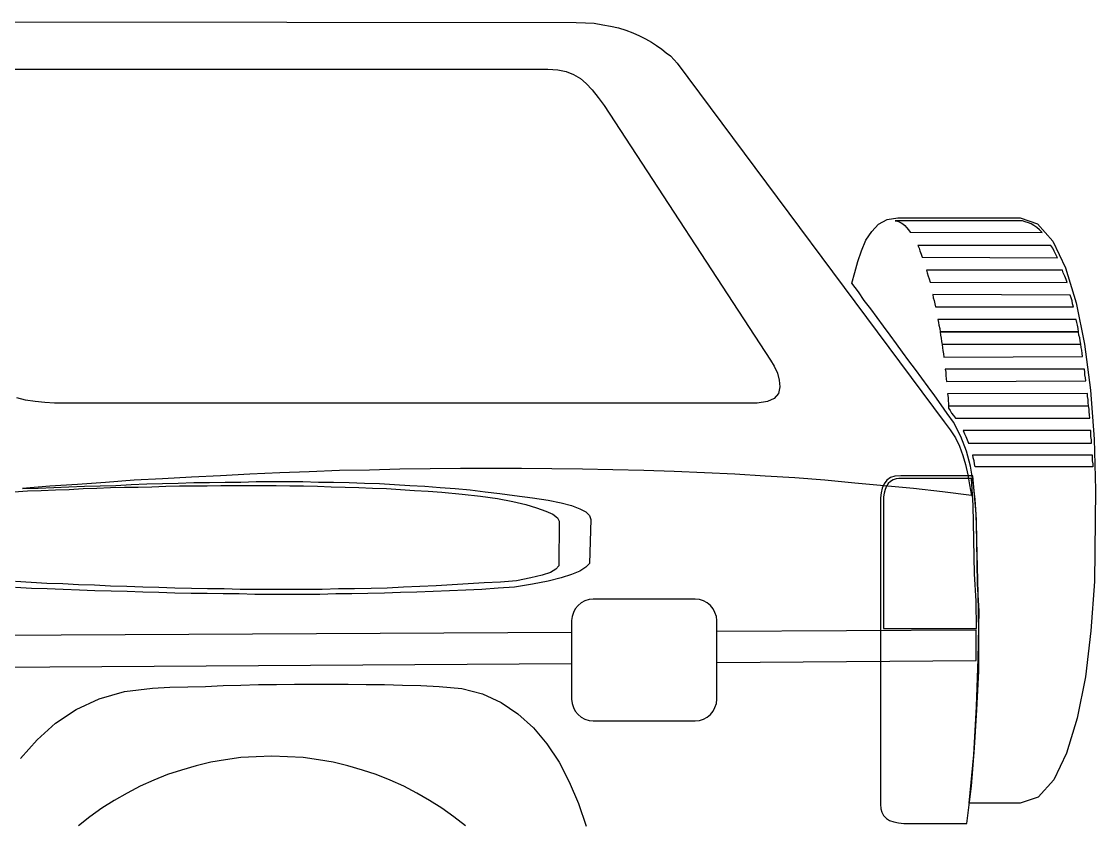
# Model space of a CAD drawing. Header units: millimetres. Extents: x -17157 to 13723, y 21549 to 39550.
# Drawn here: x -730 to 806, y 24915 to 26063 of the extents above; entities that cross this region are included whole.
import ezdxf

# ---------------------------------------------------------------- set-up
doc = ezdxf.new("R2010")
doc.units = ezdxf.units.MM

# ---------------------------------------------------------------- blocks, each defined once
blk = doc.blocks.new('A$C0482550F')
for p, q in [((2560.6, 1920.7), (4073.5, 1919.4)), ((4073.5, 1919.4), (4086.7, 1918.7)), ((4086.7, 1918.7), (4099.2, 1918.1)), ((4099.2, 1918.1), (4111.7, 1916.1)), ((4111.7, 1916.1), (4122.8, 1914.1)), ((4122.8, 1914.1), (4134, 1911.5)), ((4134, 1911.5), (4144.5, 1908.2)), ((4144.5, 1908.2), (4154.4, 1904.3)), ((4154.4, 1904.3), (4164.3, 1900.3)), ((4164.3, 1900.3), (4172.8, 1895.7)), ((4172.8, 1895.7), (4181.3, 1891.1)), ((4181.3, 1891.1), (4188.6, 1886.5)), ((4188.6, 1886.5), (4195.8, 1881.3)), ((4195.8, 1881.3), (4202.4, 1876)), ((4202.4, 1876), (4208.3, 1871.4)), ((4208.3, 1871.4), (4213.5, 1866.1)), ((4213.5, 1866.1), (4218.1, 1860.9)), ((4218.1, 1860.9), (4600, 1348.2)), ((2828.7, 1852.3), (4032.8, 1852.3)), ((4032.8, 1852.3), (4047.3, 1851.7)), ((4047.3, 1851.7), (4059.1, 1849)), ((4059.1, 1849), (4069.6, 1845.1)), ((4069.6, 1845.1), (4079.5, 1839.2)), ((4079.5, 1839.2), (4088, 1832)), ((4088, 1832), (4096.5, 1822.8)), ((4096.5, 1822.8), (4105.1, 1812.2)), ((4105.1, 1812.2), (4113.6, 1800.4)), ((4113.6, 1800.4), (4351.6, 1436.3)), ((4496.2, 1620.3), (4506, 1630.8)), ((4506, 1630.8), (4518.5, 1637.4)), ((4518.5, 1637.4), (4533.6, 1640.1)), ((4707.1, 1635.5), (4529.7, 1635.5)), ((4529.7, 1635.5), (4532.3, 1635.5)), ((4532.3, 1635.5), (4535.6, 1634.1)), ((4533.6, 1640.1), (4708.4, 1640.1)), ((4535.6, 1634.1), (4538.2, 1632.8)), ((4538.2, 1632.8), (4540.9, 1631.5)), ((4540.9, 1631.5), (4543.5, 1628.9)), ((4543.5, 1628.9), (4546.1, 1626.2)), ((4711.7, 1635.5), (4707.1, 1635.5)), ((4708.4, 1640.1), (4733.4, 1631.5)), ((4715.7, 1634.1), (4711.7, 1635.5)), ((4720.3, 1632.8), (4715.7, 1634.1)), ((4724.2, 1631.5), (4720.3, 1632.8)), ((4728.2, 1628.9), (4724.2, 1631.5)), ((4732.1, 1626.2), (4728.2, 1628.9)), ((4733.4, 1631.5), (4755.1, 1606.5)), ((4487.6, 1607.9), (4496.2, 1620.3)), ((4546.1, 1626.2), (4548.7, 1623)), ((4548.7, 1623), (4551.4, 1619.7)), ((4551.4, 1619.7), (4740, 1619)), ((4736, 1623), (4732.1, 1626.2)), ((4740, 1619), (4736, 1623)), ((4481.7, 1592.7), (4487.6, 1607.9)), ((4752.5, 1600.6), (4561.9, 1600.6)), ((4561.9, 1600.6), (4563.9, 1596.7)), ((4755.1, 1596.7), (4752.5, 1600.6)), ((4755.1, 1606.5), (4773.5, 1568.4)), ((4476.4, 1577.6), (4481.7, 1592.7)), ((4563.9, 1596.7), (4565.2, 1592.7)), ((4565.2, 1592.7), (4567.1, 1588.1)), ((4567.1, 1588.1), (4568.5, 1583.5)), ((4568.5, 1583.5), (4761.7, 1582.9)), ((4757.1, 1592.1), (4755.1, 1596.7)), ((4759.7, 1587.5), (4757.1, 1592.1)), ((4761.7, 1582.9), (4759.7, 1587.5)), ((4471.9, 1561.8), (4476.4, 1577.6)), ((4773.5, 1568.4), (4788.6, 1518.5)), ((4467.9, 1546.7), (4471.9, 1561.8)), ((4768.9, 1565.1), (4574.4, 1565.1)), ((4574.4, 1565.1), (4575.7, 1561.2)), ((4575.7, 1561.2), (4577, 1556.6)), ((4577, 1556.6), (4578.3, 1552.6)), ((4578.3, 1552.6), (4579.6, 1548)), ((4770.2, 1561.2), (4768.9, 1565.1)), ((4772.2, 1556.6), (4770.2, 1561.2)), ((4774.2, 1552), (4772.2, 1556.6)), ((4775.5, 1547.4), (4774.2, 1552)), ((4477.1, 1534.2), (4467.9, 1546.7)), ((4579.6, 1548), (4775.5, 1547.4)), ((4485.6, 1521.7), (4477.1, 1534.2)), ((4494.8, 1509.9), (4485.6, 1521.7)), ((4780.1, 1529.6), (4583.6, 1530.3)), ((4583.6, 1530.3), (4584.2, 1525.7)), ((4584.2, 1525.7), (4585.5, 1521.7)), ((4585.5, 1521.7), (4586.2, 1517.1)), ((4781.4, 1525.7), (4780.1, 1529.6)), ((4782.7, 1521.1), (4781.4, 1525.7)), ((4783.4, 1517.1), (4782.7, 1521.1)), ((4504.1, 1497.4), (4494.8, 1509.9)), ((4586.2, 1517.1), (4587.5, 1512.5)), ((4587.5, 1512.5), (4784.7, 1512.5)), ((4784.7, 1512.5), (4783.4, 1517.1)), ((4788.6, 1518.5), (4800.5, 1459.3)), ((4513.2, 1484.9), (4504.1, 1497.4)), ((4788.6, 1494.8), (4590.8, 1494.8)), ((4590.8, 1494.8), (4591.5, 1490.2)), ((4591.5, 1490.2), (4592.1, 1486.3)), ((4789.3, 1490.2), (4788.6, 1494.8)), ((4790.6, 1486.3), (4789.3, 1490.2)), ((4522.4, 1472.4), (4513.2, 1484.9)), ((4592.1, 1486.3), (4593.4, 1481.7)), ((4593.4, 1481.7), (4594.1, 1477.1)), ((4791.9, 1477.1), (4594.1, 1477.1)), ((4594.1, 1477.1), (4594.7, 1472.4)), ((4594.1, 1477.1), (4791.9, 1477.1)), ((4791.3, 1481.7), (4790.6, 1486.3)), ((4791.9, 1477.1), (4791.3, 1481.7)), ((4792.6, 1472.4), (4791.9, 1477.1)), ((4531.7, 1460), (4522.4, 1472.4)), ((4540.2, 1448.1), (4531.7, 1460)), ((4594.7, 1472.4), (4595.4, 1467.8)), ((4595.4, 1467.8), (4596.1, 1463.2)), ((4596.1, 1463.2), (4596.7, 1458.7)), ((4795.2, 1459.3), (4596.7, 1458.7)), ((4596.7, 1458.7), (4795.2, 1459.3)), ((4793.9, 1468.5), (4792.6, 1472.4)), ((4794.5, 1463.9), (4793.9, 1468.5)), ((4795.2, 1459.3), (4794.5, 1463.9)), ((4795.9, 1454.7), (4795.2, 1459.3)), ((4800.5, 1459.3), (4809, 1393.6)), ((4549.4, 1435.6), (4540.2, 1448.1)), ((4596.7, 1458.7), (4597.4, 1454.1)), ((4597.4, 1454.1), (4598, 1450.1)), ((4598, 1450.1), (4598.7, 1445.5)), ((4598.7, 1445.5), (4599.3, 1440.9)), ((4796.5, 1450.8), (4795.9, 1454.7)), ((4797.2, 1446.2), (4796.5, 1450.8)), ((4797.8, 1441.6), (4797.2, 1446.2)), ((4351.6, 1436.3), (4356.8, 1427.8)), ((4558.6, 1423.1), (4549.4, 1435.6)), ((4599.3, 1440.9), (4797.8, 1441.6)), ((4356.8, 1427.8), (4361.4, 1417.9)), ((4361.4, 1417.9), (4364, 1408)), ((4567.8, 1410.7), (4558.6, 1423.1)), ((4800.5, 1423.8), (4601.3, 1423.8)), ((4601.3, 1423.8), (4602, 1419.2)), ((4602, 1419.2), (4602, 1414.6)), ((4602, 1414.6), (4602.6, 1410)), ((4801.1, 1419.2), (4800.5, 1423.8)), ((4801.1, 1415.3), (4801.1, 1419.2)), ((4801.8, 1411.3), (4801.1, 1415.3)), ((4364.7, 1398.2), (4362.7, 1389)), ((4364, 1408), (4364.7, 1398.2)), ((4577, 1398.2), (4567.8, 1410.7)), ((4586.2, 1385.7), (4577, 1398.2)), ((4602.6, 1410), (4603.3, 1406.1)), ((4603.3, 1406.1), (4802.4, 1406.7)), ((4802.4, 1406.7), (4801.8, 1411.3)), ((3286.2, 1379.1), (3273.7, 1382.4)), ((4362.7, 1389), (4356.8, 1381.8)), ((4595.4, 1372.6), (4586.2, 1385.7)), ((4805, 1389), (4604.6, 1388.3)), ((4604.6, 1388.3), (4605.3, 1383.1)), ((4605.3, 1383.1), (4605.3, 1378.5)), ((4805, 1384.4), (4805, 1389)), ((4805.7, 1380.4), (4805, 1384.4)), ((4809, 1393.6), (4814.3, 1323.3)), ((3300, 1377.2), (3286.2, 1379.1)), ((3313.8, 1375.8), (3300, 1377.2)), ((3327.6, 1375.2), (3313.8, 1375.8)), ((4332.5, 1375.2), (3327.6, 1375.2)), ((4347, 1377.2), (4332.5, 1375.2)), ((4356.8, 1381.8), (4347, 1377.2)), ((4603.9, 1360.1), (4595.4, 1372.6)), ((4605.3, 1378.5), (4605.9, 1374.5)), ((4605.9, 1374.5), (4605.9, 1370.6)), ((4806.4, 1371.2), (4605.9, 1370.6)), ((4605.9, 1370.6), (4806.4, 1371.2)), ((4605.9, 1370.6), (4605.9, 1369.9)), ((4605.9, 1369.9), (4605.9, 1369.3)), ((4605.9, 1369.3), (4605.9, 1368.6)), ((4605.9, 1368.6), (4605.9, 1368)), ((4605.9, 1368), (4608.5, 1364.7)), ((4805.7, 1375.8), (4805.7, 1380.4)), ((4806.4, 1371.2), (4805.7, 1375.8)), ((4807, 1366.6), (4806.4, 1371.2)), ((4613.2, 1347.6), (4603.9, 1360.1)), ((4608.5, 1364.7), (4610.5, 1360.7)), ((4610.5, 1360.7), (4613.2, 1357.4)), ((4613.2, 1357.4), (4615.8, 1353.5)), ((4615.8, 1353.5), (4808.3, 1353.5)), ((4807, 1362.7), (4807, 1366.6)), ((4807.7, 1358.1), (4807, 1362.7)), ((4808.3, 1353.5), (4807.7, 1358.1)), ((4600, 1348.2), (4608.5, 1337.1)), ((4608.5, 1337.1), (4615.8, 1325.2)), ((4623.7, 1327.2), (4613.2, 1347.6)), ((4615.8, 1325.2), (4621.7, 1313.4)), ((4631.5, 1306.2), (4623.7, 1327.2)), ((4809.7, 1335.7), (4626.9, 1335.7)), ((4626.9, 1335.7), (4628.9, 1331.1)), ((4628.9, 1331.1), (4630.9, 1327.2)), ((4630.9, 1327.2), (4632.9, 1322.6)), ((4632.9, 1322.6), (4634.8, 1318)), ((4809.7, 1331.1), (4809.7, 1335.7)), ((4809.7, 1327.2), (4809.7, 1331.1)), ((4810.3, 1322.6), (4809.7, 1327.2)), ((4810.3, 1318), (4810.3, 1322.6)), ((4814.3, 1323.3), (4816.2, 1251)), ((4621.7, 1313.4), (4626.3, 1300.3)), ((4637.5, 1285.1), (4631.5, 1306.2)), ((4634.8, 1318), (4810.3, 1318)), ((4626.3, 1300.3), (4630.2, 1287.1)), ((4641.4, 1297), (4640.8, 1300.9)), ((4640.8, 1300.9), (4811.6, 1300.9)), ((4642.7, 1292.4), (4641.4, 1297)), ((4643.4, 1288.4), (4642.7, 1292.4)), ((4811.6, 1300.9), (4811.6, 1296.3)), ((4811.6, 1296.3), (4811.6, 1292.4)), ((4811.6, 1292.4), (4812.3, 1288.4)), ((3649.6, 1275.3), (3606.9, 1273.3)), ((3691.7, 1276.6), (3649.6, 1275.3)), ((3735.1, 1278.6), (3691.7, 1276.6)), ((3777.8, 1279.2), (3735.1, 1278.6)), ((3821.2, 1280.5), (3777.8, 1279.2)), ((3864.6, 1281.2), (3821.2, 1280.5)), ((3907.9, 1281.8), (3864.6, 1281.2)), ((3951.3, 1281.8), (3907.9, 1281.8)), ((3995.3, 1281.8), (3951.3, 1281.8)), ((4038.7, 1281.2), (3995.3, 1281.8)), ((4082.8, 1280.5), (4038.7, 1281.2)), ((4126.1, 1279.9), (4082.8, 1280.5)), ((4170.2, 1278.6), (4126.1, 1279.9)), ((4213.5, 1277.2), (4170.2, 1278.6)), ((4256.9, 1275.3), (4213.5, 1277.2)), ((4300.3, 1273.3), (4256.9, 1275.3)), ((4630.2, 1287.1), (4633.5, 1272.7)), ((4641.4, 1262.1), (4637.5, 1285.1)), ((4644, 1283.8), (4643.4, 1288.4)), ((4812.3, 1283.8), (4644, 1283.8)), ((4812.3, 1288.4), (4812.3, 1283.8)), ((3400.5, 1261.5), (3360.4, 1258.9)), ((3441.3, 1264.8), (3400.5, 1261.5)), ((3437.3, 1258.9), (3459.7, 1259.5)), ((3482, 1266.7), (3441.3, 1264.8)), ((3459.7, 1259.5), (3482, 1260.2)), ((3523.4, 1269.4), (3482, 1266.7)), ((3482, 1260.2), (3504.4, 1260.8)), ((3504.4, 1260.8), (3526.7, 1261.5)), ((3564.9, 1271.3), (3523.4, 1269.4)), ((3526.7, 1261.5), (3549.1, 1261.5)), ((3549.1, 1261.5), (3571.4, 1262.1)), ((3606.9, 1273.3), (3564.9, 1271.3)), ((3571.4, 1262.1), (3593.8, 1262.1)), ((3593.8, 1262.1), (3616.1, 1262.8)), ((3616.1, 1262.8), (3638.5, 1262.8)), ((3638.5, 1262.8), (3660.1, 1262.8)), ((3660.1, 1262.8), (3682.5, 1262.8)), ((3682.5, 1262.8), (3704.8, 1262.1)), ((3704.8, 1262.1), (3726.5, 1262.1)), ((3726.5, 1262.1), (3748.9, 1261.5)), ((3748.9, 1261.5), (3770.6, 1260.8)), ((3770.6, 1260.8), (3792.3, 1260.2)), ((3792.3, 1260.2), (3813.9, 1258.9)), ((4343.7, 1270.7), (4300.3, 1273.3)), ((4386.4, 1268.1), (4343.7, 1270.7)), ((4429.1, 1264.8), (4386.4, 1268.1)), ((4471.9, 1260.8), (4429.1, 1264.8)), ((4513.9, 1256.9), (4471.9, 1260.8)), ((4513.9, 1259.5), (4511.3, 1253.6)), ((4517.8, 1264.8), (4513.9, 1259.5)), ((4519.8, 1260.2), (4517.2, 1256.2)), ((4523.1, 1268.7), (4517.8, 1264.8)), ((4523.1, 1262.8), (4519.8, 1260.2)), ((4529, 1270.7), (4523.1, 1268.7)), ((4527, 1265.4), (4523.1, 1262.8)), ((4531, 1266.7), (4527, 1265.4)), ((4537.6, 1271.3), (4529, 1270.7)), ((4534.9, 1267.4), (4531, 1266.7)), ((4638.8, 1267.4), (4534.9, 1267.4)), ((4640.8, 1271.3), (4537.6, 1271.3)), ((4633.5, 1272.7), (4636.1, 1258.2)), ((4641.4, 1228.6), (4638.8, 1267.4)), ((4645.4, 1216.8), (4640.8, 1271.3)), ((4644, 1237.2), (4641.4, 1262.1)), ((3269.1, 1248.3), (3288.8, 1249.6)), ((3321, 1256.2), (3281.6, 1252.9)), ((3281.6, 1252.9), (3303.9, 1253.6)), ((3288.8, 1249.6), (3308.5, 1250.3)), ((3303.9, 1253.6), (3326.3, 1254.2)), ((3308.5, 1250.3), (3328.9, 1251)), ((3360.4, 1258.9), (3321, 1256.2)), ((3326.3, 1254.2), (3347.9, 1255.6)), ((3328.9, 1251), (3348.6, 1251.6)), ((3347.9, 1255.6), (3370.3, 1256.2)), ((3348.6, 1251.6), (3368.3, 1252.9)), ((3368.3, 1252.9), (3388, 1253.6)), ((3370.3, 1256.2), (3392.6, 1256.9)), ((3388, 1253.6), (3407.8, 1254.2)), ((3392.6, 1256.9), (3415, 1257.5)), ((3407.8, 1254.2), (3427.5, 1254.9)), ((3415, 1257.5), (3437.3, 1258.9)), ((3427.5, 1254.9), (3447.2, 1254.9)), ((3447.2, 1254.9), (3466.9, 1255.6)), ((3466.9, 1255.6), (3486.6, 1256.2)), ((3486.6, 1256.2), (3506.3, 1256.9)), ((3506.3, 1256.9), (3526.1, 1256.9)), ((3526.1, 1256.9), (3545.8, 1256.9)), ((3545.8, 1256.9), (3565.5, 1257.5)), ((3565.5, 1257.5), (3585.2, 1257.5)), ((3585.2, 1257.5), (3604.9, 1257.5)), ((3604.9, 1257.5), (3624.7, 1257.5)), ((3624.7, 1257.5), (3644.4, 1257.5)), ((3644.4, 1257.5), (3664.1, 1256.9)), ((3664.1, 1256.9), (3683.8, 1256.9)), ((3683.8, 1256.9), (3703.5, 1256.2)), ((3703.5, 1256.2), (3723.3, 1255.6)), ((3723.3, 1255.6), (3743, 1254.9)), ((3743, 1254.9), (3762.7, 1254.2)), ((3762.7, 1254.2), (3782.4, 1253.6)), ((3782.4, 1253.6), (3802.1, 1252.9)), ((3802.1, 1252.9), (3822.5, 1251.6)), ((3813.9, 1258.9), (3835.6, 1257.5)), ((3822.5, 1251.6), (3842.2, 1250.3)), ((3835.6, 1257.5), (3857.3, 1256.2)), ((3842.2, 1250.3), (3861.9, 1249)), ((3857.3, 1256.2), (3879, 1254.2)), ((3861.9, 1249), (3881.6, 1247.7)), ((3879, 1254.2), (3900.7, 1252.9)), ((3881.6, 1247.7), (3910.5, 1245)), ((3900.7, 1252.9), (3921.7, 1251)), ((3910.5, 1245), (3936.8, 1241.8)), ((3921.7, 1251), (3943.4, 1248.3)), ((3943.4, 1248.3), (3964.4, 1245.7)), ((3964.4, 1245.7), (3985.5, 1243.1)), ((4509.9, 1247), (4508.7, 1239.8)), ((4511.3, 1253.6), (4509.9, 1247)), ((4513.9, 1246.4), (4513.2, 1241.1)), ((4556, 1252.9), (4513.9, 1256.9)), ((4515.2, 1251.6), (4513.9, 1246.4)), ((4517.2, 1256.2), (4515.2, 1251.6)), ((4597.4, 1248.3), (4556, 1252.9)), ((4638.8, 1243.1), (4597.4, 1248.3)), ((4636.1, 1258.2), (4638.8, 1243.1)), ((4816.2, 1251), (4814.9, 1119.9)), ((3936.8, 1241.8), (3961.2, 1238.5)), ((3961.2, 1238.5), (3982.9, 1234.5)), ((3982.9, 1234.5), (4001.3, 1229.9)), ((3985.5, 1243.1), (4011.1, 1239.8)), ((4001.3, 1229.9), (4017, 1225.3)), ((4011.1, 1239.8), (4033.5, 1236.5)), ((4033.5, 1236.5), (4051.9, 1232.6)), ((4051.9, 1232.6), (4067, 1228.6)), ((4508.7, 1239.8), (4508.7, 1231.9)), ((4508.7, 1231.9), (4508.7, 801.8)), ((4513.2, 1241.1), (4513.2, 1052.9)), ((4646, 1208.2), (4644, 1237.2)), ((4017, 1225.3), (4030.2, 1220.7)), ((4030.2, 1220.7), (4040, 1216.1)), ((4040, 1216.1), (4046.6, 1210.9)), ((4067, 1228.6), (4078.8, 1224)), ((4078.8, 1224), (4087.4, 1219.4)), ((4087.4, 1219.4), (4092.6, 1214.2)), ((4092.6, 1214.2), (4094.6, 1208.9)), ((4643.4, 1131.1), (4641.4, 1228.6)), ((4648.6, 1102.8), (4645.4, 1216.8)), ((4046.6, 1210.9), (4049.2, 1206.3)), ((4049.2, 1206.3), (4048.6, 1142.3)), ((4094.6, 1208.9), (4092.6, 1145.6)), ((4647.3, 1116), (4646, 1208.2)), ((4044.6, 1137.7), (4036.7, 1133.1)), ((4048.6, 1142.3), (4044.6, 1137.7)), ((4087.4, 1140.3), (4078.8, 1135)), ((4092.6, 1145.6), (4087.4, 1140.3)), ((4008.5, 1125.2), (3988.1, 1121.2)), ((4024.9, 1129.1), (4008.5, 1125.2)), ((4036.7, 1133.1), (4024.9, 1129.1)), ((4051.9, 1125.2), (4033.5, 1120.6)), ((4067, 1129.8), (4051.9, 1125.2)), ((4078.8, 1135), (4067, 1129.8)), ((4645.4, 1091.7), (4643.4, 1131.1)), ((3294.1, 1118.6), (3271.7, 1119.9)), ((3294.7, 1110.1), (3271.7, 1111.4)), ((3316.4, 1117.3), (3294.1, 1118.6)), ((3317.1, 1109.4), (3294.7, 1110.1)), ((3339.4, 1116.6), (3316.4, 1117.3)), ((3340.1, 1108.7), (3317.1, 1109.4)), ((3361.8, 1115.3), (3339.4, 1116.6)), ((3363.1, 1107.4), (3340.1, 1108.7)), ((3384.8, 1114.7), (3361.8, 1115.3)), ((3385.4, 1106.8), (3363.1, 1107.4)), ((3407.8, 1113.4), (3384.8, 1114.7)), ((3408.4, 1106.1), (3385.4, 1106.8)), ((3430.8, 1112.7), (3407.8, 1113.4)), ((3431.4, 1105.5), (3408.4, 1106.1)), ((3453.8, 1112), (3430.8, 1112.7)), ((3476.8, 1111.4), (3453.8, 1112)), ((3499.8, 1110.7), (3476.8, 1111.4)), ((3523.4, 1110.1), (3499.8, 1110.7)), ((3546.4, 1109.4), (3523.4, 1110.1)), ((3570.1, 1109.4), (3546.4, 1109.4)), ((3593.1, 1108.7), (3570.1, 1109.4)), ((3616.8, 1108.7), (3593.1, 1108.7)), ((3639.8, 1108.7), (3616.8, 1108.7)), ((3663.4, 1108.7), (3639.8, 1108.7)), ((3686.4, 1108.7), (3663.4, 1108.7)), ((3710.1, 1108.7), (3686.4, 1108.7)), ((3733.8, 1109.4), (3710.1, 1108.7)), ((3756.7, 1109.4), (3733.8, 1109.4)), ((3780.4, 1110.1), (3756.7, 1109.4)), ((3803.4, 1110.7), (3780.4, 1110.1)), ((3826.4, 1112), (3803.4, 1110.7)), ((3850.1, 1112.7), (3826.4, 1112)), ((3873.1, 1114), (3850.1, 1112.7)), ((3892.2, 1106.8), (3869.2, 1105.5)), ((3896.1, 1115.3), (3873.1, 1114)), ((3915.8, 1107.4), (3892.2, 1106.8)), ((3919.1, 1116.6), (3896.1, 1115.3)), ((3938.8, 1108.7), (3915.8, 1107.4)), ((3942.1, 1118), (3919.1, 1116.6)), ((3961.8, 1110.7), (3938.8, 1108.7)), ((3965.1, 1119.2), (3942.1, 1118)), ((3985.5, 1112), (3961.8, 1110.7)), ((3988.1, 1121.2), (3965.1, 1119.2)), ((4011.1, 1116), (3985.5, 1112)), ((4033.5, 1120.6), (4011.1, 1116)), ((4650, 1077.9), (4647.3, 1116)), ((4814.9, 1119.9), (4809.7, 1049.6)), ((3453.8, 1104.8), (3431.4, 1105.5)), ((3476.8, 1104.1), (3453.8, 1104.8)), ((3499.8, 1103.5), (3476.8, 1104.1)), ((3522.8, 1102.8), (3499.8, 1103.5)), ((3545.8, 1102.8), (3522.8, 1102.8)), ((3568.8, 1102.2), (3545.8, 1102.8)), ((3591.8, 1102.2), (3568.8, 1102.2)), ((3614.2, 1101.5), (3591.8, 1102.2)), ((3637.8, 1101.5), (3614.2, 1101.5)), ((3660.8, 1101.5), (3637.8, 1101.5)), ((3683.8, 1101.5), (3660.8, 1101.5)), ((3706.8, 1101.5), (3683.8, 1101.5)), ((3729.8, 1102.2), (3706.8, 1101.5)), ((3752.8, 1102.2), (3729.8, 1102.2)), ((3775.8, 1102.8), (3752.8, 1102.2)), ((3799.5, 1103.5), (3775.8, 1102.8)), ((3822.5, 1104.1), (3799.5, 1103.5)), ((3845.5, 1104.8), (3822.5, 1104.1)), ((3869.2, 1105.5), (3845.5, 1104.8)), ((4086, 1092.3), (4080.8, 1089.7)), ((4092, 1094.3), (4086, 1092.3)), ((4097.9, 1094.9), (4092, 1094.3)), ((4243.8, 1094.9), (4097.9, 1094.9)), ((4249.7, 1094.3), (4243.8, 1094.9)), ((4255.6, 1092.3), (4249.7, 1094.3)), ((4260.9, 1089.7), (4255.6, 1092.3)), ((4646, 1052.9), (4645.4, 1091.7)), ((4649.3, 1047.6), (4648.6, 1102.8)), ((4069.6, 1075.9), (4067.6, 1070)), ((4072.2, 1081.1), (4069.6, 1075.9)), ((4076.2, 1085.8), (4072.2, 1081.1)), ((4080.8, 1089.7), (4076.2, 1085.8)), ((4265.5, 1085.8), (4260.9, 1089.7)), ((4269.4, 1081.1), (4265.5, 1085.8)), ((4272, 1075.9), (4269.4, 1081.1)), ((4274, 1070), (4272, 1075.9)), ((4648.6, 1009.5), (4650, 1077.9)), ((4067.6, 1070), (4067, 1064.1)), ((4067, 1064.1), (4067, 951.7)), ((4274.7, 1064.1), (4274, 1070)), ((4274.7, 951.7), (4274.7, 1064.1)), ((4067, 1047.2), (2328.1, 1038)), ((4645.4, 1050.2), (4274.7, 1048.3)), ((4513.2, 1052.9), (4646, 1052.9)), ((4645.4, 1006.9), (4645.4, 1050.2)), ((4649.3, 991.8), (4649.3, 1047.6)), ((4809.7, 1049.6), (4801.8, 983.9)), ((2328.6, 991.3), (4067, 1003)), ((4274.7, 1004.4), (4645.4, 1006.9)), ((4646, 941.1), (4648.6, 1009.5)), ((4646.7, 936.6), (4649.3, 991.8)), ((4801.8, 983.9), (4789.9, 924.7)), ((3467.6, 967.4), (3492.6, 968.8)), ((3492.6, 968.8), (3518.2, 969.4)), ((3518.2, 969.4), (3543.2, 970.1)), ((3543.2, 970.1), (3568.8, 971.4)), ((3568.8, 971.4), (3593.8, 972)), ((3593.8, 972), (3619.4, 972.7)), ((3619.4, 972.7), (3645, 972.7)), ((3645, 972.7), (3670.7, 973.3)), ((3670.7, 973.3), (3696.3, 973.3)), ((3696.3, 973.3), (3721.9, 973.3)), ((3721.9, 973.3), (3747.6, 973.3)), ((3747.6, 973.3), (3773.2, 972.7)), ((3773.2, 972.7), (3799.5, 972.7)), ((3799.5, 972.7), (3825.1, 972)), ((3825.1, 972), (3851.4, 971.4)), ((3851.4, 971.4), (3877.7, 970.1)), ((3877.7, 970.1), (3909.9, 966.8)), ((3358.5, 937.2), (3391.3, 952.3)), ((3391.3, 952.3), (3427.5, 962.8)), ((3427.5, 962.8), (3467.6, 967.4)), ((3909.9, 966.8), (3939.5, 959.6)), ((3939.5, 959.6), (3966.4, 947.1)), ((3328.9, 917.5), (3358.5, 937.2)), ((3966.4, 947.1), (3990.1, 930.6)), ((4067, 951.7), (4067.6, 945.7)), ((4067.6, 945.7), (4069.6, 939.8)), ((4069.6, 939.8), (4072.2, 934.6)), ((4269.4, 934.6), (4272, 939.8)), ((4272, 939.8), (4274, 945.7)), ((4274, 945.7), (4274.7, 951.7)), ((4642.1, 872.1), (4646, 941.1)), ((3990.1, 930.6), (4012.4, 910.9)), ((4072.2, 934.6), (4076.2, 930)), ((4076.2, 930), (4080.8, 926)), ((4080.8, 926), (4086, 923.4)), ((4086, 923.4), (4092, 921.4)), ((4249.7, 921.4), (4255.6, 923.4)), ((4255.6, 923.4), (4260.9, 926)), ((4260.9, 926), (4265.5, 930)), ((4265.5, 930), (4269.4, 934.6)), ((4643.4, 882), (4646.7, 936.6)), ((4789.9, 924.7), (4774.8, 874.8)), ((3302.6, 893.8), (3328.9, 917.5)), ((4012.4, 910.9), (4031.5, 887.9)), ((4092, 921.4), (4097.9, 920.8)), ((4097.9, 920.8), (4243.8, 920.8)), ((4243.8, 920.8), (4249.7, 921.4)), ((3278.9, 866.9), (3302.6, 893.8)), ((4031.5, 887.9), (4049.2, 861.6)), ((4638.8, 827.4), (4643.4, 882)), ((3551, 861.6), (3530, 856.4)), ((3572.1, 864.9), (3551, 861.6)), ((3593.8, 868.2), (3572.1, 864.9)), ((3616.1, 869.5), (3593.8, 868.2)), ((3638.5, 870.2), (3616.1, 869.5)), ((3660.8, 869.5), (3638.5, 870.2)), ((3683.2, 868.2), (3660.8, 869.5)), ((3704.8, 864.9), (3683.2, 868.2)), ((3725.9, 861.6), (3704.8, 864.9)), ((3746.9, 856.4), (3725.9, 861.6)), ((4049.2, 861.6), (4063.7, 833.4)), ((4635.5, 803.1), (4642.1, 872.1)), ((4774.8, 874.8), (4756.4, 836.6)), ((3509, 850.5), (3489.3, 843.9)), ((3530, 856.4), (3509, 850.5)), ((3767.9, 850.5), (3746.9, 856.4)), ((3787.7, 843.9), (3767.9, 850.5)), ((3469.5, 836), (3449.8, 827.4)), ((3489.3, 843.9), (3469.5, 836)), ((3807.4, 836), (3787.7, 843.9)), ((3827.1, 827.4), (3807.4, 836)), ((4063.7, 833.4), (4076.8, 802.5)), ((4756.4, 836.6), (4734.1, 811.7)), ((3431.4, 817.6), (3413, 807.1)), ((3449.8, 827.4), (3431.4, 817.6)), ((3845.5, 817.6), (3827.1, 827.4)), ((3863.9, 807.1), (3845.5, 817.6)), ((4632.2, 774.2), (4638.8, 827.4)), ((3413, 807.1), (3395.3, 795.9)), ((3881.6, 795.9), (3863.9, 807.1)), ((4076.8, 802.5), (4088, 770.3)), ((4508.7, 801.8), (4509.3, 795.2)), ((4708.4, 803.1), (4635.5, 803.1)), ((4734.1, 811.7), (4708.4, 803.1)), ((3378.2, 783.4), (3361.8, 770.9)), ((3395.3, 795.9), (3378.2, 783.4)), ((3898.7, 783.4), (3881.6, 795.9)), ((3915.1, 770.9), (3898.7, 783.4)), ((4509.3, 795.2), (4510.6, 790)), ((4510.6, 790), (4513.2, 785.4)), ((4513.2, 785.4), (4517.2, 781.4)), ((4517.2, 781.4), (4521.8, 778.2)), ((4521.8, 778.2), (4527.7, 776.2)), ((4527.7, 776.2), (4534.3, 774.9)), ((4534.3, 774.9), (4542.2, 774.2)), ((4542.2, 774.2), (4632.2, 774.2))]:
    blk.add_line(p, q)

msp = doc.modelspace()

# ---------------------------------------------------------------- block references
msp.add_blockref('A$C0482550F', (-4010.4, 24142.4))

doc.saveas('drawing.dxf')
